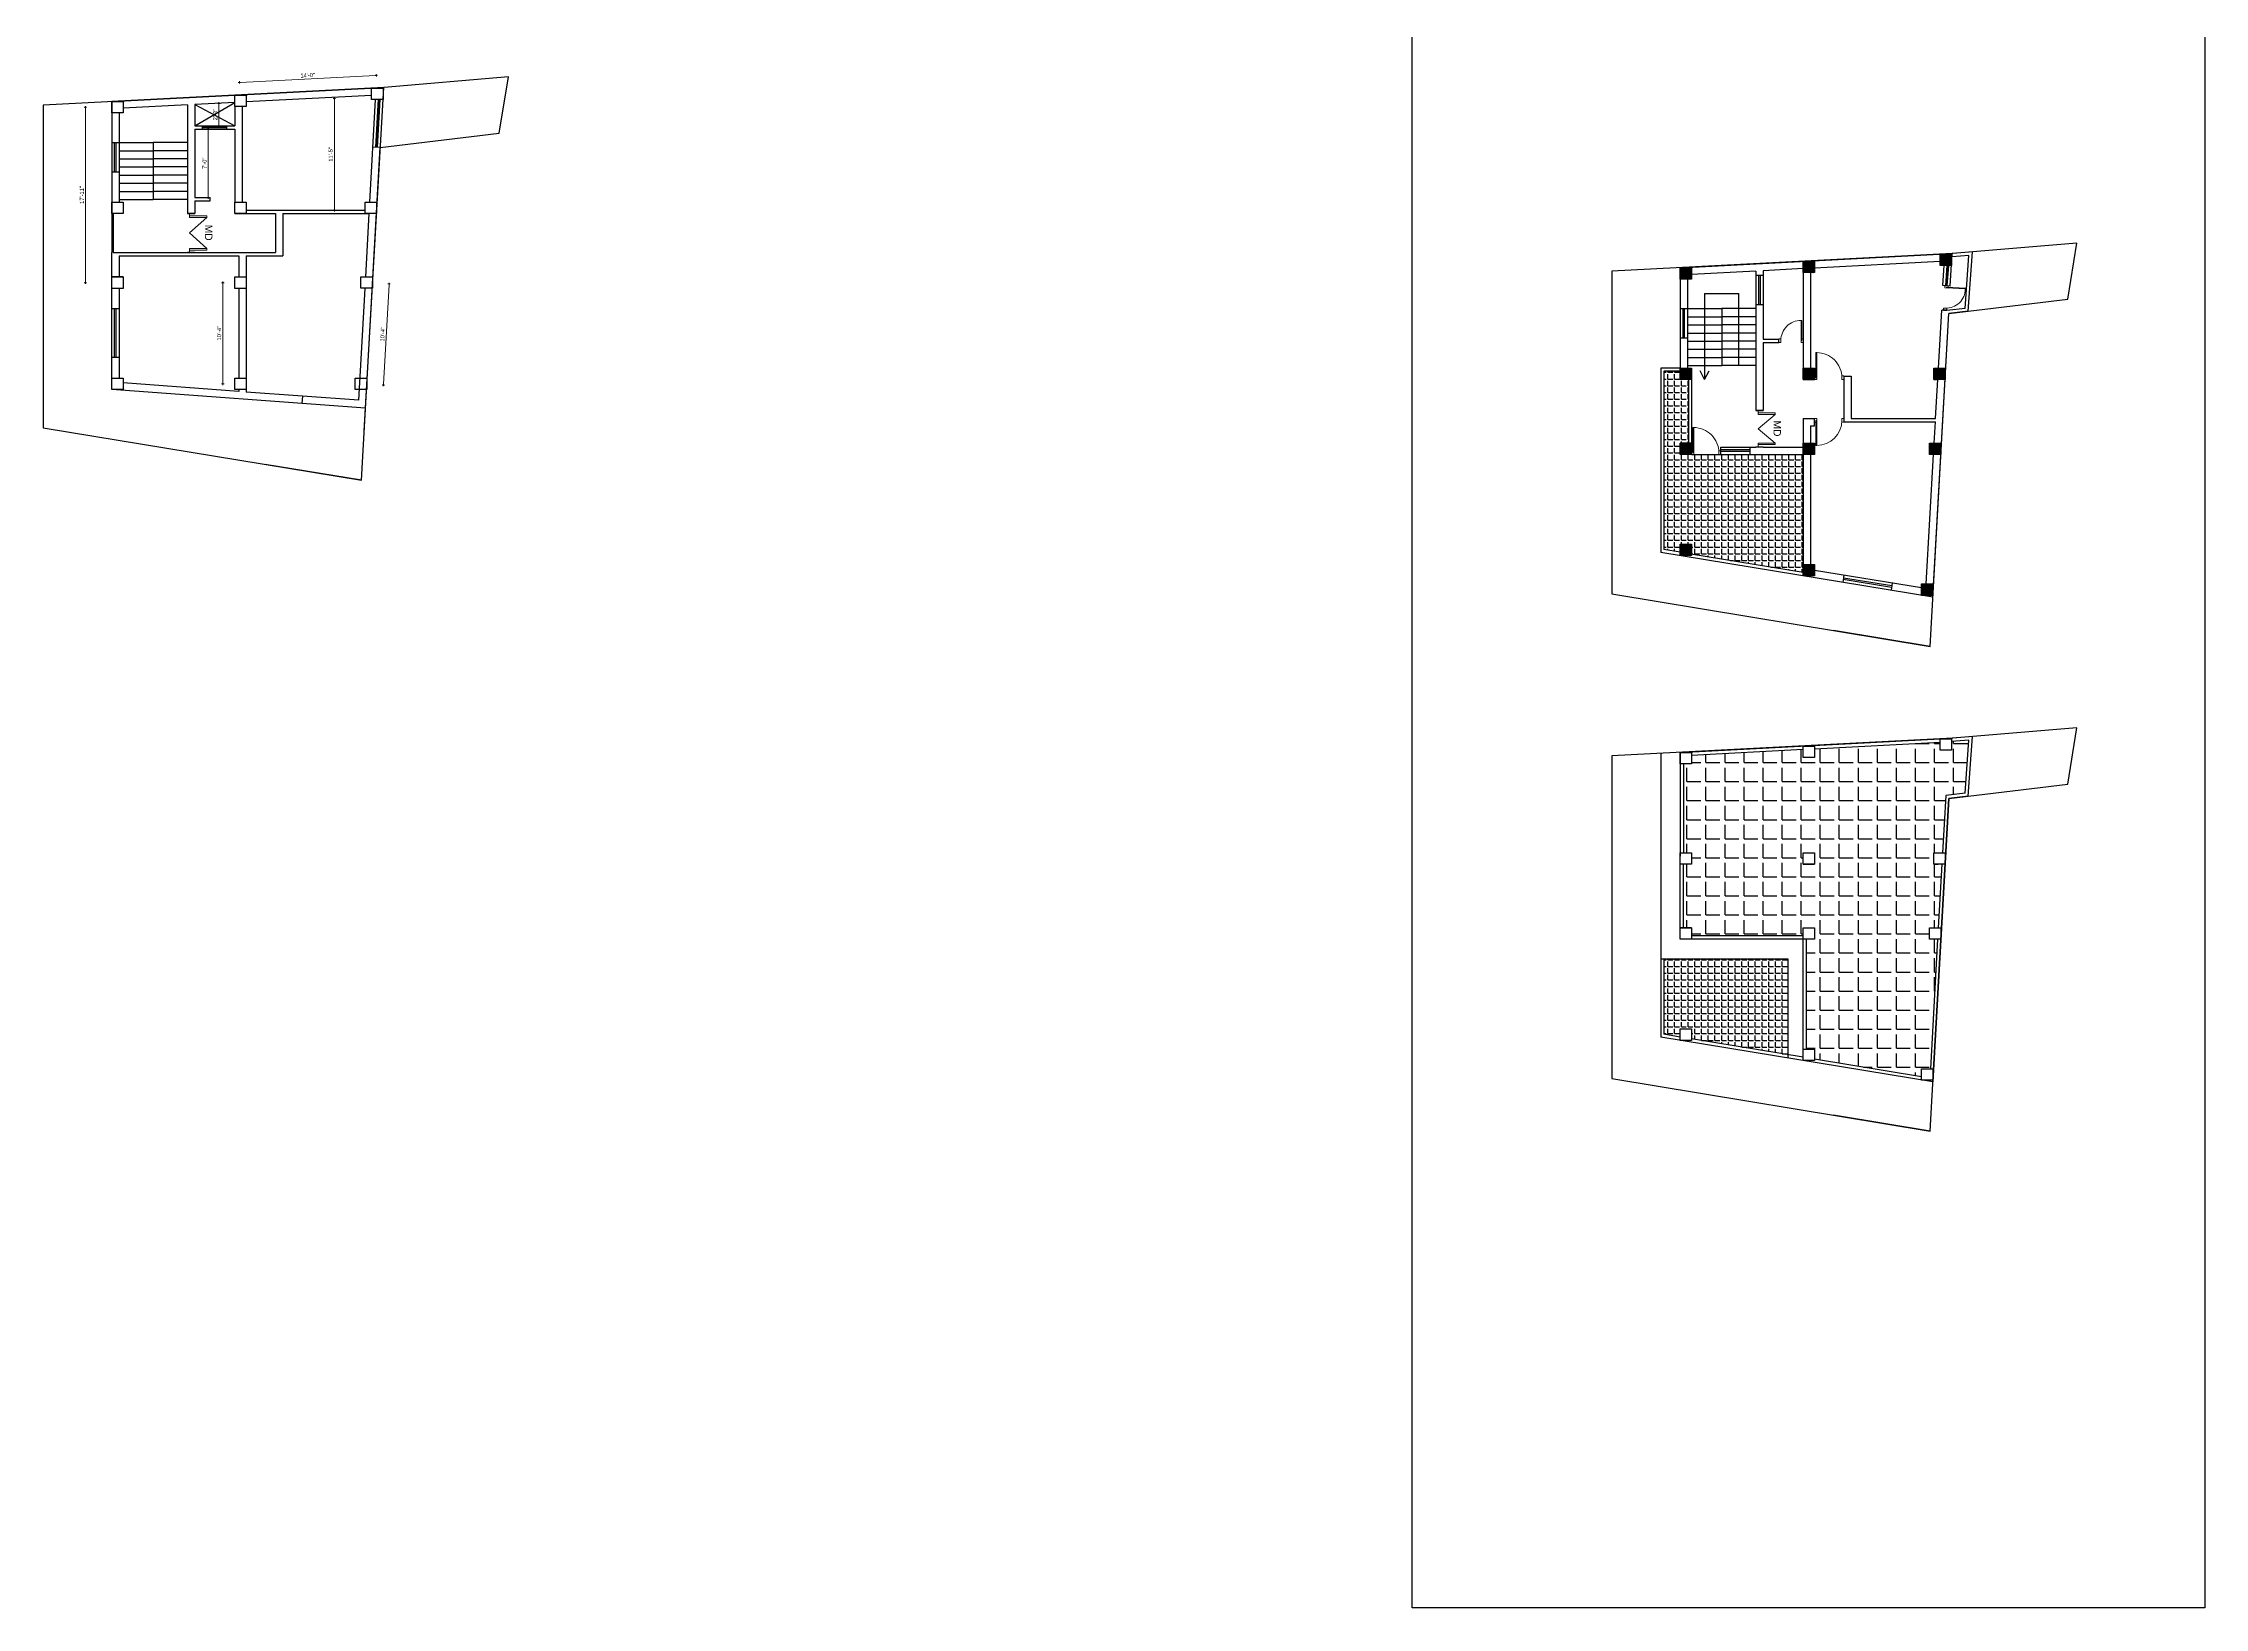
# Model space of a CAD drawing. Header units: inches. Extents: x -14619 to 1971361, y -855114 to -978.
# Drawn here: x 29562 to 32215, y -20986 to -19066 of the extents above; entities that cross this region are included whole.
import ezdxf
from ezdxf.enums import TextEntityAlignment as Align

# ---------------------------------------------------------------- set-up
doc = ezdxf.new("R2010")
doc.units = ezdxf.units.IN
doc.header["$LTSCALE"] = 0.5
doc.header["$MEASUREMENT"] = 0
doc.header["$PDMODE"] = 66
for name, color, linetype, lineweight in [('ELEVATION', 85, 'Continuous', 9), ('hatch', 9, 'Continuous', 0), ('Toilet', 7, 'Continuous', 25), ('window', 6, 'Continuous', 13)]:
    doc.layers.add(name, color=color, linetype=linetype, lineweight=lineweight)
doc.styles.get("Standard").update_dxf_attribs({"font": 'arial.ttf'})
doc.dimstyles.new('S8', dxfattribs={"dimtxt": 5, "dimasz": 1, "dimexe": 6, "dimexo": 18, "dimgap": 1.9375, "dimtad": 1, "dimdec": 0, "dimzin": 3, "dimdsep": 46, "dimlunit": 4, "dimtxsty": 'Standard', "dimblk": 'dot 2', "dimcen": 12, "dimse1": 1, "dimse2": 1, "dimclrd": 1, "dimclre": 1, "dimclrt": 256, "dimadec": 0, "dimazin": 0, "dimtfac": 0.75, "dimtdec": 0, "dimtix": 1, "dimtmove": 1, "dimatfit": 3, "dimldrblk": 'DOT', "dimfxl": 1, "dimtolj": 1, "dimtzin": 0, "dimlwd": 9, "dimlwe": 9, "dimarcsym": 0})
pattern_1 = [(45, (1925.23187, -885.55339), (-0.08838834765, 0.08838834765), [])]

# ---------------------------------------------------------------- blocks, each defined once
blk = doc.blocks.new('dot1')
at = {"layer": 'hatch'}
h = blk.add_hatch(color=256, dxfattribs=at)
edge = h.paths.add_edge_path()
edge.add_arc((0, 0), 1, 0, 360)
for p, q in [((3, 0), (-3, 0)), ((0, 3), (0, -3))]:
    blk.add_line(p, q, dxfattribs=at)
blk.add_circle((0, 0), 1, dxfattribs=at)
blk = doc.blocks.new('dot 2')
at = {"layer": 'hatch', "xscale": 0.5, "yscale": 0.5, "zscale": 0.5}
blk.add_blockref('dot1', (0, 0), dxfattribs=at)
blk = doc.blocks.new('*D979')
at = {"layer": 'Defpoints', "color": 0, "transparency": 16777216}
for p in [(29890.8, -19134), (29890.8, -19271), (29919.4, -19271)]:
    blk.add_point(p, dxfattribs=at)
at = {"layer": 'Toilet', "color": 1, "lineweight": 9, "transparency": 16777216}
blk.add_line((29919.4, -19135), (29919.4, -19270), dxfattribs=at)
for p, rotation in [((29919.4, -19134), 90), ((29919.4, -19271), 270)]:
    blk.add_blockref('dot 2', p, dxfattribs=dict(at, rotation=rotation))
at = {"layer": 'Toilet', "transparency": 16777216, "insert": (29914.9, -19202.5), "char_height": 5, "attachment_point": 5, "rotation": 90}
blk.add_mtext('\\A1;11\'-5"', dxfattribs=at)
blk = doc.blocks.new('_Dot')
at = {"color": 0, "linetype": 'ByBlock', "lineweight": -2}
blk.add_line((-0.5, 0), (-1, 0), dxfattribs=at)
at = {"color": 0, "linetype": 'ByBlock', "const_width": 0.5}
blk.add_lwpolyline([(-0.25, 0, 1), (0.25, 0, 1)], format="xyb", close=True, dxfattribs=at)
blk = doc.blocks.new('*D980')
at = {"layer": 'Defpoints', "color": 0, "transparency": 16777216}
for p in [(29959.1, -19359.9), (29952.1, -19484.1), (29979.6, -19485.6)]:
    blk.add_point(p, dxfattribs=at)
at = {"layer": 'Toilet', "color": 1, "lineweight": 9, "transparency": 16777216}
blk.add_line((29986.5, -19362.5), (29979.7, -19484.6), dxfattribs=at)
for p, rotation in [((29986.6, -19361.5), 86.77451339903702), ((29979.6, -19485.6), 266.7745133990371)]:
    blk.add_blockref('dot 2', p, dxfattribs=dict(at, rotation=rotation))
at = {"layer": 'Toilet', "transparency": 16777216, "insert": (29978.6, -19423.3), "char_height": 5, "attachment_point": 5, "rotation": 86.7745}
blk.add_mtext('\\A1;10\'-4"', dxfattribs=at)
blk = doc.blocks.new('*D981')
at = {"layer": 'Defpoints', "color": 0, "transparency": 16777216}
for p in [(29782.5, -19360), (29804.1, -19360), (29804.1, -19484.1)]:
    blk.add_point(p, dxfattribs=at)
at = {"layer": 'Toilet', "color": 1, "lineweight": 9, "transparency": 16777216}
blk.add_line((29782.5, -19483.1), (29782.5, -19361), dxfattribs=at)
for p, rotation in [((29782.5, -19360), 90), ((29782.5, -19484.1), 270)]:
    blk.add_blockref('dot 2', p, dxfattribs=dict(at, rotation=rotation))
at = {"layer": 'Toilet', "transparency": 16777216, "insert": (29778, -19422), "char_height": 5, "attachment_point": 5, "rotation": 90}
blk.add_mtext('\\A1;10\'-4"', dxfattribs=at)
blk = doc.blocks.new('*D982')
at = {"layer": 'Defpoints', "color": 0, "transparency": 16777216}
for p in [(29772.6, -19140.1), (29772.6, -19167.4), (29777.7, -19167.4)]:
    blk.add_point(p, dxfattribs=at)
at = {"layer": 'Toilet', "color": 1, "lineweight": 9, "transparency": 16777216}
blk.add_line((29777.7, -19141.1), (29777.7, -19166.4), dxfattribs=at)
for p, rotation in [((29777.7, -19140.1), 90), ((29777.7, -19167.4), 270)]:
    blk.add_blockref('dot 2', p, dxfattribs=dict(at, rotation=rotation))
at = {"layer": 'Toilet', "transparency": 16777216, "insert": (29773.2, -19153.8), "char_height": 5, "attachment_point": 5, "rotation": 90}
blk.add_mtext('\\A1;2\'-3"', dxfattribs=at)
blk = doc.blocks.new('*D983')
at = {"layer": 'Defpoints', "color": 0, "transparency": 16777216}
for p in [(29971, -19105.5), (29972.2, -19128.1), (29804.1, -19136.8)]:
    blk.add_point(p, dxfattribs=at)
at = {"layer": 'Toilet', "color": 1, "lineweight": 9, "transparency": 16777216}
blk.add_line((29803.9, -19114.2), (29970, -19105.5), dxfattribs=at)
for p, rotation in [((29802.9, -19114.2), 182.9759649461671), ((29971, -19105.5), 2.975964946167132)]:
    blk.add_blockref('dot 2', p, dxfattribs=dict(at, rotation=rotation))
at = {"layer": 'Toilet', "transparency": 16777216, "insert": (29886.7, -19105.4), "char_height": 5, "attachment_point": 5, "rotation": 2.976}
blk.add_mtext('\\A1;14\'-0"', dxfattribs=at)
blk = doc.blocks.new('door')
at = {"layer": 'window', "ltscale": 0.002}
for p, q in [((-100562.7, -53980.3), (-100562.7, -53949.5)), ((-100561.8, -53949.5), (-100562.7, -53949.5)), ((-100561.8, -53980.3), (-100561.8, -53949.5)), ((-100561.8, -53980.3), (-100562.7, -53980.3))]:
    blk.add_line(p, q, dxfattribs=at)
for points in [[(-100596.1, -53982.5), (-100593.5, -53982.5), (-100593.5, -53978.2), (-100596.1, -53978.2)], [(-100560.1, -53982.5), (-100562.7, -53982.5), (-100562.7, -53978.2), (-100560.1, -53978.2)]]:
    blk.add_lwpolyline(points, close=True, dxfattribs=at)
blk.add_arc((-100562.7, -53980.4), 30.9, 89.9793, 179.9793, dxfattribs=at)

msp = doc.modelspace()

# ---------------------------------------------------------------- hatches: boundary and pattern name
h = msp.add_hatch()
h.set_pattern_fill('ANSI31', color=256)
h.set_pattern_definition(pattern_1)
h.paths.add_polyline_path([(31585.4, -19464.8), (31571.4, -19464.8), (31571.4, -19478.8), (31585.4, -19478.8)])
h.paths.add_polyline_path([(31585.4, -19341.5), (31571.4, -19341.5), (31571.4, -19355.5), (31585.4, -19355.5)])
h.paths.add_polyline_path([(31736.3, -19333.7), (31722.3, -19333.7), (31722.3, -19347.7), (31736.3, -19347.7)])
h.paths.add_polyline_path([(31904.4, -19325), (31890.4, -19325), (31890.4, -19339), (31904.4, -19339), (31904.4, -19338.9)])
h.paths.add_polyline_path([(31896.5, -19464.8), (31882.5, -19464.8), (31882.5, -19478.8), (31896.5, -19478.8)])
h.paths.add_polyline_path([(31891.3, -19556.8), (31877.3, -19556.8), (31877.3, -19570.8), (31891.3, -19570.8)])
h.paths.add_polyline_path([(31736.3, -19464.8), (31722.3, -19464.8), (31722.3, -19478.8), (31736.3, -19478.8)])
h.paths.add_polyline_path([(31736.3, -19556.8), (31722.3, -19556.8), (31722.3, -19570.8), (31736.3, -19570.8)])
h.paths.add_polyline_path([(31585.3, -19556.8), (31571.3, -19556.8), (31571.3, -19570.8), (31585.3, -19570.8)])
h.paths.add_polyline_path([(31585.3, -19681), (31571.3, -19681), (31571.3, -19695), (31585.3, -19695)])
h.paths.add_polyline_path([(31736.3, -19705.9), (31722.3, -19705.9), (31722.3, -19719.9), (31736.3, -19719.9)])
h = msp.add_hatch()
h.set_pattern_fill('ANSI31', color=256)
h.set_pattern_definition(pattern_1)
h.paths.add_polyline_path([(31881.6, -19729.8), (31867.6, -19729.8), (31867.6, -19743.8), (31881.6, -19743.8)])
at = {"layer": 'Toilet'}
h = msp.add_hatch(dxfattribs=at)
h.set_pattern_fill('ANGLE', color=256, scale=30, style=0)
h.set_pattern_definition([(0, (0, 0), (0, 8.25), [6, -2.25]), (90, (0, 0), (-8.25, 5e-16), [6, -2.25])])
h.paths.add_polyline_path([(31722.3, -19570.8), (31621.3, -19570.8), (31585.3, -19570.8), (31585.3, -19570.8), (31571.3, -19570.8), (31571.3, -19556.8), (31581.4, -19556.8), (31581.4, -19478.8), (31571.4, -19478.8), (31571.4, -19468.8), (31551.4, -19468.8), (31551.4, -19687.6), (31571.3, -19690.9), (31571.3, -19681), (31585.3, -19681), (31585.3, -19693.2), (31722.3, -19715.8)])
h = msp.add_hatch(dxfattribs=at)
h.set_pattern_fill('ANGLE', color=256, scale=85, style=0)
h.set_pattern_definition([(0, (0, 293.734), (0, 23.375), [17, -6.375]), (90, (0, 293.734), (-23.375, 1e-15), [17, -6.375])])
h.paths.add_polyline_path([(31585.4, -19939.8), (31585.4, -19950.5), (31575.3, -19950.5), (31575.3, -20059.8), (31585.4, -20059.8), (31585.4, -20073.8), (31575.3, -20073.8), (31575.3, -20151.8), (31585.3, -20151.8), (31585.3, -20161.8), (31722.3, -20161.8), (31722.3, -20151.8), (31736.3, -20151.8), (31736.3, -20165.8), (31726.3, -20165.8), (31726.3, -20300.9), (31736.3, -20300.9), (31736.3, -20313.1), (31867.6, -20334.8), (31867.6, -20324.8), (31878.4, -20324.8), (31887.3, -20165.8), (31877.3, -20165.8), (31877.3, -20151.8), (31888.1, -20151.8), (31892.5, -20073.8), (31882.5, -20073.8), (31882.5, -20059.8), (31893.3, -20059.8), (31897.2, -19989.4), (31921.2, -19986.5), (31925.6, -19921.5), (31904.4, -19923.3), (31904.4, -19934), (31890.4, -19934), (31890.4, -19924), (31736.3, -19932), (31736.3, -19942.7), (31722.3, -19942.7), (31722.3, -19932.7)])
h.paths.add_polyline_path([(31722.3, -20059.8), (31736.3, -20059.8), (31736.3, -20073.8), (31722.3, -20073.8)], flags=16)
h = msp.add_hatch(dxfattribs=at)
h.set_pattern_fill('ANGLE', color=256, scale=30, style=0)
h.set_pattern_definition([(0, (0, 293.734), (0, 8.25), [6, -2.25]), (90, (0, 293.734), (-8.25, 5e-16), [6, -2.25])])
h.paths.add_polyline_path([(31551.4, -20189.8), (31551.4, -20282.6), (31571.3, -20285.9), (31571.3, -20276), (31585.3, -20276), (31585.3, -20288.2), (31703.3, -20307.7), (31703.3, -20189.8)])

# ---------------------------------------------------------------- linework, layer by layer
for p, q in [((31925.6, -19326.5), (31905, -19328.2)), ((31925.9, -19322.5), (31905.2, -19324.2)), ((31921.2, -19391.6), (31925.6, -19326.5)), ((31924.9, -19395.1), (31930, -19322.1)), ((31601.3, -19373.4), (31643.3, -19373.4)), ((31601.3, -19373.4), (31601.3, -19478.7)), ((31643.3, -19461.8), (31643.3, -19373.4)), ((31898.7, -19393.9), (31892.3, -19393.6)), ((31921.2, -19391.6), (31898.7, -19394.3)), ((31898.7, -19393.9), (31898.7, -19394.3)), ((31924.9, -19395.1), (31901.1, -19398)), ((31571.4, -19464.8), (31547.4, -19464.8)), ((31547.4, -19464.8), (31547.4, -19691)), ((31571.4, -19468.8), (31551.4, -19468.8)), ((31551.4, -19468.8), (31551.4, -19687.6)), ((31601.3, -19478.7), (31595.8, -19468.1)), ((31601.3, -19478.7), (31606.8, -19468.1)), ((29957.8, -19514.1), (29646.1, -19491.1)), ((29802.1, -19493.6), (29660.1, -19483.1)), ((29949.3, -19504.4), (29811.1, -19494.2)), ((29880.2, -19499.3), (29879.5, -19508.3)), ((31581.4, -19478.8), (31581.4, -19556.8)), ((31585.4, -19478.8), (31585.4, -19556.8)), ((29958.5, -19505.1), (29958.3, -19505.1)), ((31731.3, -19526.8), (31736.3, -19526.8)), ((31736.3, -19535.8), (31736.3, -19526.8)), ((31731.3, -19535.8), (31736.3, -19535.8)), ((31585.3, -19570.8), (31621.3, -19570.8)), ((31621.3, -19561.8), (31664.3, -19561.8)), ((31621.3, -19570.8), (31621.3, -19561.8)), ((31657.3, -19565.3), (31621.3, -19565.3)), ((31657.3, -19567.3), (31621.3, -19567.3)), ((31621.3, -19570.8), (31722.3, -19570.8)), ((31657.3, -19570.8), (31657.3, -19561.8)), ((31664.3, -19561.8), (31664.3, -19561.8)), ((31673.3, -19561.8), (31673.3, -19561.8)), ((31673.3, -19561.8), (31722.3, -19561.8)), ((31571.3, -19936.5), (31890.4, -19920)), ((31736.3, -19932), (31890.6, -19924)), ((31925.6, -19921.5), (31904.4, -19923.3)), ((31925.9, -19917.5), (31905.2, -19919.2)), ((31921.2, -19986.5), (31925.6, -19921.5)), ((31924.9, -19990.1), (31930, -19917.1)), ((31547.4, -19937.8), (31547.4, -20286)), ((31585.4, -19939.8), (31722.3, -19932.7)), ((31901.1, -19993), (31881.4, -20341.1)), ((31897.2, -19989.4), (31893.3, -20059.8)), ((31921.2, -19986.5), (31897.2, -19989.4)), ((31924.9, -19990.1), (31901.1, -19993)), ((31571.4, -20063.8), (31571.3, -20063.8)), ((31571.3, -20165.8), (31571.3, -20073.8)), ((31575.3, -20151.8), (31575.3, -20073.8)), ((31892.5, -20073.8), (31888.1, -20151.8)), ((31722.3, -20161.8), (31585.3, -20161.8)), ((31547.4, -20189.8), (31703.3, -20189.8)), ((31551.4, -20189.8), (31551.4, -20282.6)), ((31722.3, -20165.8), (31571.3, -20165.8)), ((31722.3, -20300.9), (31722.3, -20165.8)), ((31726.3, -20300.9), (31726.3, -20165.8)), ((31887.3, -20165.8), (31878.4, -20324.8))]:
    msp.add_line(p, q)
msp.add_lwpolyline([(31242.4, -17436.4), (32215.2, -17436.4), (32215.2, -20986.5), (31242.4, -20986.5)], close=True)
at = {"layer": 'ELEVATION', "color": 146, "ltscale": 0.25, "true_color": 0x105689}
for p, q in [((29741.8, -19275), (29741.8, -19278)), ((29741.8, -19278), (29762.8, -19278)), ((29741.8, -19280), (29741.8, -19278)), ((29762.8, -19280), (29741.8, -19280)), ((29762.8, -19280), (29741.8, -19299)), ((29762.8, -19278), (29762.8, -19280)), ((29762.8, -19318), (29741.8, -19299)), ((29762.8, -19318), (29741.8, -19318)), ((29741.8, -19318), (29741.8, -19320)), ((29741.8, -19323), (29741.8, -19320)), ((29741.8, -19320), (29762.8, -19320)), ((29762.8, -19318), (29762.8, -19320)), ((31667, -19516.8), (31667, -19519.8)), ((31667, -19519.8), (31688, -19519.8)), ((31667, -19521.8), (31667, -19519.8)), ((31688, -19521.8), (31667, -19521.8)), ((31688, -19521.8), (31667, -19539.3)), ((31688, -19519.8), (31688, -19521.8)), ((31688, -19556.8), (31667, -19539.3)), ((31688, -19556.8), (31667, -19556.8)), ((31667, -19556.8), (31667, -19558.8)), ((31667, -19561.8), (31667, -19558.8)), ((31667, -19558.8), (31688, -19558.8)), ((31688, -19556.8), (31688, -19558.8))]:
    msp.add_line(p, q, dxfattribs=at)
at = {"layer": 'Toilet'}
for p, q in [((29646.1, -19137.7), (29980, -19120.3)), ((29956.2, -19542.2), (29980, -19120.3)), ((29646.1, -19137.7), (29646.1, -19323)), ((29655.1, -19151.7), (29655.1, -19261)), ((29655.1, -19151.7), (29655.1, -19261)), ((29739.1, -19141.9), (29660.2, -19146)), ((29739.1, -19141.9), (29739.1, -19275)), ((29797.1, -19138.8), (29748.1, -19141.4)), ((29748.1, -19167.4), (29797.1, -19138.8)), ((29748.1, -19141.4), (29748.1, -19167.4)), ((29748.1, -19141.4), (29748.1, -19167.4)), ((29748.1, -19141.4), (29797.1, -19167.4)), ((29797.1, -19143.8), (29797.1, -19167.4)), ((29806.1, -19143.8), (29806.1, -19261)), ((29965.2, -19130.1), (29811.1, -19138.1)), ((29963, -19261), (29970.1, -19135.1)), ((29970, -19137.7), (29970.1, -19135.1)), ((29970, -19137.7), (29970.1, -19135.1)), ((29970.3, -19193.8), (29973.6, -19135.1)), ((29971.3, -19193.9), (29974.6, -19135.1)), ((29972.3, -19193.9), (29975.6, -19135.1)), ((29748.1, -19167.4), (29797.1, -19167.4)), ((29748.1, -19171.4), (29748.1, -19255.4)), ((29748.1, -19171.4), (29797.1, -19171.4)), ((29757.6, -19171.4), (29757.6, -19167.4)), ((29757.6, -19169.1), (29787.6, -19169.1)), ((29757.6, -19169.6), (29787.6, -19169.6)), ((29787.6, -19171.4), (29787.6, -19167.4)), ((29797.1, -19171.4), (29797.1, -19261)), ((29655.1, -19188.3), (29646.1, -19188.3)), ((29649.6, -19224.3), (29649.6, -19188.3)), ((29651.6, -19224.3), (29651.6, -19188.3)), ((29655.1, -19188), (29697.1, -19188)), ((29655.1, -19188), (29697.1, -19188)), ((29655.1, -19198), (29697.1, -19198)), ((29655.1, -19198), (29697.1, -19198)), ((29655.1, -19208), (29697.1, -19208)), ((29655.1, -19208), (29697.1, -19208)), ((29697.1, -19188), (29697.1, -19258)), ((29739.1, -19188), (29697.1, -19188)), ((29739.1, -19188), (29697.1, -19188)), ((29739.1, -19198), (29697.1, -19198)), ((29739.1, -19198), (29697.1, -19198)), ((29739.1, -19208), (29697.1, -19208)), ((29739.1, -19208), (29697.1, -19208)), ((29975.8, -19194.1), (29966.8, -19193.6)), ((29655.1, -19224.3), (29646.1, -19224.3)), ((29655.1, -19218), (29697.1, -19218)), ((29655.1, -19218), (29697.1, -19218)), ((29655.1, -19228), (29697.1, -19228)), ((29655.1, -19228), (29697.1, -19228)), ((29739.1, -19218), (29697.1, -19218)), ((29739.1, -19218), (29697.1, -19218)), ((29739.1, -19228), (29697.1, -19228)), ((29739.1, -19228), (29697.1, -19228)), ((29655.1, -19238), (29697.1, -19238)), ((29655.1, -19238), (29697.1, -19238)), ((29655.1, -19248), (29697.1, -19248)), ((29655.1, -19248), (29697.1, -19248)), ((29655.1, -19258), (29697.1, -19258)), ((29655.1, -19258), (29697.1, -19258)), ((29739.1, -19238), (29697.1, -19238)), ((29739.1, -19238), (29697.1, -19238)), ((29739.1, -19248), (29697.1, -19248)), ((29739.1, -19248), (29697.1, -19248)), ((29739.1, -19258), (29697.1, -19258)), ((29739.1, -19258), (29697.1, -19258)), ((29748.1, -19255.4), (29767.1, -19255.4)), ((29748.1, -19259.4), (29748.1, -19275)), ((29748.1, -19259.4), (29767.1, -19259.4)), ((29767.1, -19259.4), (29767.1, -19255.4)), ((29648.1, -19275), (29648.1, -19323)), ((29739.1, -19275), (29748.1, -19275)), ((29748.1, -19275), (29739.1, -19275)), ((29797.1, -19275), (29847.1, -19275)), ((29811.1, -19271), (29957.3, -19271)), ((29847.1, -19275), (29847.1, -19323)), ((29856.1, -19275), (29856.1, -19327)), ((29856.1, -19275), (29962.7, -19275)), ((29957.9, -19353), (29962.3, -19275)), ((29646.1, -19477.1), (29646.1, -19323)), ((29648.1, -19323), (29811.1, -19323)), ((29655.1, -19327), (29655.1, -19353)), ((29655.1, -19327), (29802.1, -19327)), ((29748.1, -19323), (29739.1, -19323)), ((29748.1, -19323), (29739.1, -19323)), ((29802.1, -19327), (29802.1, -19353)), ((29811.1, -19323), (29847.1, -19323)), ((29811.1, -19327), (29811.1, -19494.2)), ((29811.1, -19327), (29856.1, -19327)), ((31571.3, -19341.6), (31905.2, -19324.2)), ((31890.4, -19334), (31736.3, -19342)), ((31893.8, -19363.6), (31895.4, -19339)), ((31895.2, -19341.5), (31895.4, -19339)), ((31895.2, -19341.5), (31895.4, -19339)), ((31897.3, -19363.8), (31898.9, -19339)), ((31898.5, -19363.8), (31899.9, -19339)), ((31899.2, -19363.9), (31900.9, -19339)), ((31902.7, -19364.1), (31905.2, -19324.2)), ((29660.2, -19353), (29646.1, -19353)), ((29655.1, -19367), (29655.1, -19477.1)), ((29802.1, -19367), (29802.1, -19477.1)), ((29949.3, -19504.4), (29957.1, -19367)), ((29952.1, -19352.9), (29952.8, -19352.9)), ((31571.3, -19341.6), (31571.3, -19468.8)), ((31580.3, -19355.5), (31580.3, -19464.8)), ((31580.3, -19355.5), (31580.3, -19464.8)), ((31664.3, -19345.7), (31585.4, -19349.8)), ((31664.3, -19345.7), (31664.3, -19516.8)), ((31664.3, -19350.8), (31673.3, -19350.8)), ((31667.8, -19386.8), (31667.8, -19350.8)), ((31669.8, -19386.8), (31669.8, -19350.8)), ((31722.3, -19342.7), (31673.3, -19345.3)), ((31673.3, -19345.3), (31673.3, -19429.3)), ((31722.3, -19347.7), (31722.3, -19464.8)), ((31731.3, -19347.7), (31731.3, -19464.8)), ((31902.7, -19364.1), (31893.8, -19363.6)), ((29655.1, -19392), (29646.1, -19392)), ((29649.6, -19452), (29649.6, -19392)), ((29651.6, -19452), (29651.6, -19392)), ((31580.3, -19392.2), (31571.3, -19392.2)), ((31580.3, -19392.2), (31571.3, -19392.2)), ((31574.8, -19428.2), (31574.8, -19392.2)), ((31574.8, -19428.2), (31574.8, -19392.2)), ((31576.8, -19428.2), (31576.8, -19392.2)), ((31576.8, -19428.2), (31576.8, -19392.2)), ((31580.3, -19391.8), (31622.3, -19391.8)), ((31580.3, -19391.8), (31622.3, -19391.8)), ((31622.3, -19391.8), (31622.3, -19461.8)), ((31664.3, -19391.8), (31622.3, -19391.8)), ((31664.3, -19391.8), (31622.3, -19391.8)), ((31664.3, -19386.8), (31673.3, -19386.8)), ((31888.3, -19464.8), (31892.3, -19393.6)), ((31894.4, -19393.7), (31898.4, -19393.9)), ((31894.4, -19393.7), (31898.4, -19393.9)), ((31580.3, -19401.8), (31622.3, -19401.8)), ((31580.3, -19401.8), (31622.3, -19401.8)), ((31580.3, -19411.8), (31622.3, -19411.8)), ((31580.3, -19411.8), (31622.3, -19411.8)), ((31664.3, -19401.8), (31622.3, -19401.8)), ((31664.3, -19401.8), (31622.3, -19401.8)), ((31664.3, -19411.8), (31622.3, -19411.8)), ((31664.3, -19411.8), (31622.3, -19411.8)), ((31881.4, -19746.1), (31901.1, -19398)), ((31580.3, -19428.2), (31571.3, -19428.2)), ((31580.3, -19428.2), (31571.3, -19428.2)), ((31580.3, -19421.8), (31622.3, -19421.8)), ((31580.3, -19421.8), (31622.3, -19421.8)), ((31580.3, -19431.8), (31622.3, -19431.8)), ((31580.3, -19431.8), (31622.3, -19431.8)), ((31580.3, -19441.8), (31622.3, -19441.8)), ((31580.3, -19441.8), (31622.3, -19441.8)), ((31664.3, -19421.8), (31622.3, -19421.8)), ((31664.3, -19421.8), (31622.3, -19421.8)), ((31664.3, -19431.8), (31622.3, -19431.8)), ((31664.3, -19431.8), (31622.3, -19431.8)), ((31664.3, -19441.8), (31622.3, -19441.8)), ((31664.3, -19441.8), (31622.3, -19441.8)), ((31673.3, -19429.3), (31692.3, -19429.3)), ((31673.3, -19433.3), (31673.3, -19516.8)), ((31673.3, -19433.3), (31692.3, -19433.3)), ((31692.3, -19433.3), (31692.3, -19429.3)), ((31692.3, -19433.3), (31692.3, -19429.3)), ((29655.1, -19452), (29646.1, -19452)), ((31580.3, -19451.8), (31622.3, -19451.8)), ((31580.3, -19451.8), (31622.3, -19451.8)), ((31580.3, -19461.8), (31622.3, -19461.8)), ((31580.3, -19461.8), (31622.3, -19461.8)), ((31664.3, -19451.8), (31622.3, -19451.8)), ((31664.3, -19451.8), (31622.3, -19451.8)), ((31664.3, -19461.8), (31622.3, -19461.8)), ((31664.3, -19461.8), (31622.3, -19461.8)), ((29802.1, -19491.1), (29802.1, -19493.6)), ((31722.3, -19478.8), (31736.3, -19478.8)), ((31772.3, -19474.8), (31772.3, -19530.8)), ((31772.3, -19474.8), (31781.3, -19474.8)), ((31781.3, -19474.8), (31781.3, -19526.8)), ((31882.5, -19478.8), (31887.9, -19478.8)), ((31884.8, -19526.8), (31887.5, -19478.8)), ((31664.3, -19516.8), (31673.3, -19516.8)), ((31673.3, -19516.8), (31664.3, -19516.8)), ((31722.3, -19526.8), (31722.3, -19556.8)), ((31722.3, -19526.8), (31731.3, -19526.8)), ((31781.3, -19526.8), (31884.8, -19526.8)), ((31731.3, -19535.8), (31731.3, -19705.8)), ((31772.3, -19530.8), (31884.6, -19530.8)), ((31883.1, -19556.8), (31884.6, -19530.8)), ((31585.4, -19556.8), (31571.3, -19556.8)), ((31673.3, -19561.8), (31664.3, -19561.8)), ((31673.3, -19561.8), (31664.3, -19561.8)), ((31722.3, -19570.8), (31722.3, -19705.9)), ((31873.3, -19729.8), (31882.3, -19570.8)), ((31877.3, -19556.8), (31878.1, -19556.8)), ((29952.8, -19602.5), (29834.4, -19583)), ((31881.4, -19746.1), (31547.4, -19691)), ((31571.3, -19690.9), (31551.4, -19687.6)), ((31722.3, -19715.8), (31584.6, -19693.1)), ((31867.6, -19734.7), (31736.3, -19713.1)), ((31772.3, -19719), (31770.9, -19727.9)), ((31830.7, -19734.2), (31771.5, -19724.4)), ((31831, -19732.2), (31771.8, -19722.5)), ((31831.5, -19728.8), (31830.1, -19737.6)), ((31878, -19806.4), (31759.6, -19786.8)), ((31571.3, -19936.5), (31905.2, -19919.2)), ((31571.3, -19936.5), (31571.3, -20063.8)), ((31575.3, -19950.5), (31575.3, -20059.8)), ((31881.4, -20341.1), (31901.1, -19993)), ((31722.3, -20073.8), (31736.3, -20073.8)), ((31882.5, -20073.8), (31887.9, -20073.8)), ((31585.4, -20151.8), (31571.3, -20151.8)), ((31877.3, -20151.8), (31878.1, -20151.8)), ((31703.3, -20189.8), (31703.3, -20311.7)), ((31881.4, -20341.1), (31547.4, -20286)), ((31571.3, -20285.9), (31551.4, -20282.6)), ((31722.3, -20310.8), (31585.3, -20288.2)), ((31867.6, -20334.8), (31736.3, -20313.1)), ((31878, -20401.4), (31759.6, -20381.8))]:
    msp.add_line(p, q, dxfattribs=at)
for points in [[(29975.8, -19194.1), (30121.8, -19176.5), (30133, -19107.4), (29980.5, -19120.3), (29562.1, -19142), (29562.1, -19538), (29952.8, -19602.5)], [(29965.2, -19121.1), (29979.2, -19121.1), (29979.2, -19135.1), (29965.2, -19135.1)], [(29646.2, -19137.7), (29660.2, -19137.7), (29660.2, -19151.7), (29646.2, -19151.7)], [(29797.1, -19129.8), (29811.1, -19129.8), (29811.1, -19143.8), (29797.1, -19143.8)], [(29646.2, -19261), (29660.2, -19261), (29660.2, -19275), (29646.2, -19275)], [(29797.1, -19261), (29811.1, -19261), (29811.1, -19275), (29797.1, -19275)], [(29957.3, -19261), (29971.3, -19261), (29971.3, -19275), (29957.3, -19275)], [(31901.1, -19398), (32047, -19380.4), (32058.2, -19311.3), (31905.8, -19324.2), (31487.3, -19345.9), (31487.3, -19741.9), (31878, -19806.4)], [(31722.3, -19333.7), (31736.3, -19333.7), (31736.3, -19347.7), (31722.3, -19347.7)], [(31890.4, -19325), (31904.4, -19325), (31904.4, -19339), (31890.4, -19339)], [(29646.1, -19353), (29660.1, -19353), (29660.1, -19367), (29646.1, -19367)], [(29797.1, -19353), (29811.1, -19353), (29811.1, -19367), (29797.1, -19367)], [(29952.1, -19352.9), (29966.1, -19352.9), (29966.1, -19366.9), (29952.1, -19366.9)], [(31571.4, -19341.5), (31585.4, -19341.5), (31585.4, -19355.5), (31571.4, -19355.5)], [(31571.4, -19464.8), (31585.4, -19464.8), (31585.4, -19478.8), (31571.4, -19478.8)], [(31722.3, -19464.8), (31736.3, -19464.8), (31736.3, -19478.8), (31722.3, -19478.8)], [(31882.5, -19464.8), (31896.5, -19464.8), (31896.5, -19478.8), (31882.5, -19478.8)], [(29646.1, -19477.1), (29660.1, -19477.1), (29660.1, -19491.1), (29646.1, -19491.1)], [(29797.1, -19477.1), (29811.1, -19477.1), (29811.1, -19491.1), (29797.1, -19491.1)], [(29945.1, -19477.1), (29959.1, -19477.1), (29959.1, -19491.1), (29945.1, -19491.1)], [(31571.3, -19556.8), (31585.3, -19556.8), (31585.3, -19570.8), (31571.3, -19570.8)], [(31722.3, -19556.8), (31736.3, -19556.8), (31736.3, -19570.8), (31722.3, -19570.8)], [(31877.3, -19556.8), (31891.3, -19556.8), (31891.3, -19570.8), (31877.3, -19570.8)], [(31571.3, -19681), (31585.3, -19681), (31585.3, -19695), (31571.3, -19695)], [(31722.3, -19705.9), (31736.3, -19705.9), (31736.3, -19719.9), (31722.3, -19719.9)], [(31867.6, -19729.8), (31881.6, -19729.8), (31881.6, -19743.8), (31867.6, -19743.8)], [(31901.1, -19993), (32047, -19975.4), (32058.2, -19906.3), (31905.8, -19919.2), (31487.3, -19940.9), (31487.3, -20336.9), (31878, -20401.4)], [(31890.4, -19920), (31904.4, -19920), (31904.4, -19934), (31890.4, -19934)], [(31571.4, -19936.5), (31585.4, -19936.5), (31585.4, -19950.5), (31571.4, -19950.5)], [(31722.3, -19928.7), (31736.3, -19928.7), (31736.3, -19942.7), (31722.3, -19942.7)], [(31571.4, -20059.8), (31585.4, -20059.8), (31585.4, -20073.8), (31571.4, -20073.8)], [(31722.3, -20059.8), (31736.3, -20059.8), (31736.3, -20073.8), (31722.3, -20073.8)], [(31882.5, -20059.8), (31896.5, -20059.8), (31896.5, -20073.8), (31882.5, -20073.8)], [(31571.3, -20151.8), (31585.3, -20151.8), (31585.3, -20165.8), (31571.3, -20165.8)], [(31722.3, -20151.8), (31736.3, -20151.8), (31736.3, -20165.8), (31722.3, -20165.8)], [(31877.3, -20151.8), (31891.3, -20151.8), (31891.3, -20165.8), (31877.3, -20165.8)], [(31571.3, -20276), (31585.3, -20276), (31585.3, -20290), (31571.3, -20290)], [(31722.3, -20300.9), (31736.3, -20300.9), (31736.3, -20314.9), (31722.3, -20314.9)], [(31867.6, -20324.8), (31881.6, -20324.8), (31881.6, -20338.8), (31867.6, -20338.8)]]:
    msp.add_lwpolyline(points, close=True, dxfattribs=at)
for points in [[(29956.2, -19542.2), (29980, -19120.3), (29646.1, -19137.7)], [(31902.7, -19364.1), (31905.2, -19324.2), (31571.3, -19341.6)], [(31881.4, -19746.1), (31901.1, -19398)], [(31881.4, -20341.1), (31901.1, -19993)]]:
    msp.add_lwpolyline(points, dxfattribs=at)
at = {"layer": 'window', "ltscale": 0.002}
for p, q in [((31898.2, -19365.6), (31898.1, -19366.4)), ((31898.1, -19366.4), (31921.3, -19367.7)), ((31898.2, -19365.6), (31921.4, -19366.9)), ((31921.4, -19366.9), (31921.3, -19367.7)), ((31719.8, -19431.1), (31719.8, -19406.3)), ((31720.6, -19406.3), (31719.8, -19406.3)), ((31720.6, -19431.1), (31720.6, -19406.3)), ((31720.6, -19431.1), (31719.8, -19431.1))]:
    msp.add_line(p, q, dxfattribs=at)
for points in [[(31896.1, -19363.8), (31896, -19366.3), (31900.2, -19366.6), (31900.4, -19364)], [(31894.4, -19393.7), (31894.6, -19391.1), (31898.8, -19391.4), (31898.7, -19393.9)], [(31692.3, -19433.3), (31694.9, -19433.3), (31694.9, -19429), (31692.3, -19429)], [(31722.3, -19433.3), (31719.8, -19433.3), (31719.8, -19429), (31722.3, -19429)]]:
    msp.add_lwpolyline(points, close=True, dxfattribs=at)
for centre, radius, start, end in [((31897.8, -19367.8), 23.5, 267.296, 0.1063), ((31719.7, -19431.1), 24.8, 89.8865, 180.0622)]:
    msp.add_arc(centre, radius, start, end, dxfattribs=at)

# ---------------------------------------------------------------- block references
at = {"xscale": -1}
for p in [(-68823.8, 34503.7), (-68974.8, 34411.7)]:
    msp.add_blockref('door', p, dxfattribs=at)
at = {"rotation": 180}
msp.add_blockref('door', (-68823.8, -73509.3), dxfattribs=at)

# ---------------------------------------------------------------- texts
for p in [(29765.2, -19298.6), (31690.5, -19539)]:
    msp.add_text('MD', height=9.03, rotation=270).set_placement(p, align=Align.MIDDLE_CENTER)

# ---------------------------------------------------------------- dimensions: what is measured, and where the dimension line sits
msp.add_linear_dim(base=(29613.9, -19144.7), p1=(29653.1, -19360), p2=(29653.2, -19144.7), angle=90, dimstyle='S8', override={"dimfxl": 2, "dimfxlon": 1, "dimarcsym": 1}).render()
at = {"layer": 'Toilet'}
for p1, p2, distance, picture, middle in [((29804.1, -19136.8), (29972.2, -19128.1), 22.7, '*D983', (29886.7, -19105.4)), ((29959.1, -19359.9), (29952.1, -19484.1), 27.6, '*D980', (29978.6, -19423.3))]:
    dim = msp.add_aligned_dim(p1=p1, p2=p2, distance=distance, dimstyle='S8', override={"dimfxl": 2, "dimfxlon": 1, "dimarcsym": 1}, dxfattribs=at)
    dim.commit()
    dim.dimension.update_dxf_attribs({"geometry": picture, "text_midpoint": middle})
for base, p1, p2, picture, middle in [((29777.7, -19167.4), (29772.6, -19140.1), (29772.6, -19167.4), '*D982', (29773.2, -19153.8)), ((29919.4, -19271), (29890.8, -19134), (29890.8, -19271), '*D979', (29914.9, -19202.5)), ((29782.5, -19360), (29804.1, -19484.1), (29804.1, -19360), '*D981', (29778, -19422))]:
    dim = msp.add_linear_dim(base=base, p1=p1, p2=p2, angle=90, dimstyle='S8', override={"dimfxl": 2, "dimfxlon": 1, "dimarcsym": 1}, dxfattribs=at)
    dim.commit()
    dim.dimension.update_dxf_attribs({"geometry": picture, "text_midpoint": middle})
msp.add_linear_dim(base=(29764.5, -19171.4), p1=(29748.1, -19255.4), p2=(29748.1, -19171.4), angle=90, dimstyle='S8', override={"dimfxl": 2, "dimfxlon": 1, "dimarcsym": 1}, dxfattribs=at).render()

doc.saveas('drawing.dxf')
